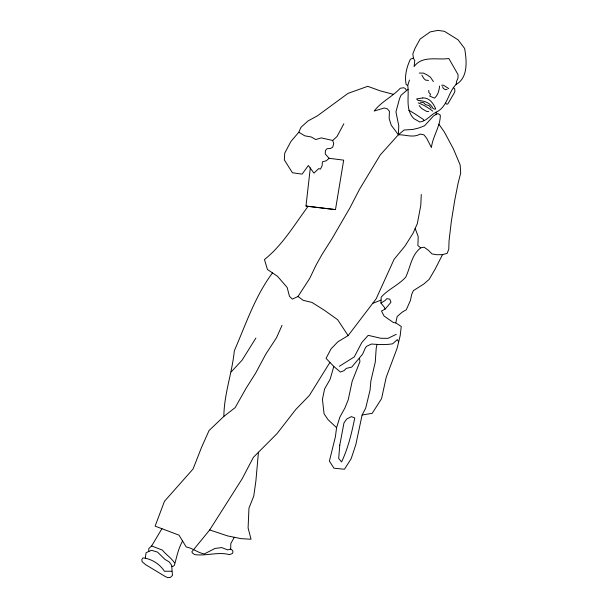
<?xml version="1.0" encoding="UTF-8"?>
<svg xmlns="http://www.w3.org/2000/svg" width="608" height="608" viewBox="0 0 608 608"><rect width="100%" height="100%" fill="white"/><g stroke="black" fill="none" stroke-linecap="round" stroke-linejoin="round"><path stroke-width="0.91" d="M329.924 362.406L309.366 395.466L295.686 409.587L277.043 433.595L253.407 457.307L242.068 478.944L209.699 529.933L191.801 551.844L192.721 553.28L194.758 554.61C206.416 556.198 218.105 551.54 229.611 554.656L232.514 553.371L232.955 552.125L232.666 550.574L230.69 549.077L230.804 543.552L234.285 537.267M436.103 114.471L436.156 112.168C447.762 106.879 447.838 92.576 456.091 84.451C468.411 77.619 466.693 60.367 464.634 48.496L458.06 39.816L444.433 31.312L437.874 30.4L430.251 31.89L420.098 39.049L415.188 47.994L412.84 53.778L413.394 58.186L414.8 60.671L414.101 66.568C422.438 55.146 437.266 60.283 448.833 58.512L458.06 74.64L457.991 78.113L456.676 81.062L456.091 84.451M182.59 541.036C178.25 548.644 176.654 557.217 174.42 565.311L173.136 566.314L171.676 566.39M385.016 309.168L384.271 307.146L380.927 303.012L381.193 297.175C388.254 289.104 398.696 285.091 405.749 277.096C410.468 267.201 411.403 254.874 420.751 247.836L424.088 247.182L428.245 250.177L432.052 253.931L436.582 254.722L442.502 254.661L447.154 253.346L448.78 249.242L449.031 240.905L451.394 221L454.746 200.23L458.136 183.038L460.689 173.181L460.134 164.844L453.408 148.907L444.342 131.982L438.854 124.176M421.276 194.499L420.789 205.352L417.339 223.592L413.007 233.32L405.012 246.027L394.075 259.342L376.2 298.741L348.126 335.616L337.881 341.787L331.094 348.832L326.04 358.363L333.807 366.442L340.374 372.058L344.06 370.637L346.34 368.372L351.751 367.08L362.588 354.175L365.568 347.472L366.92 346.165L371.435 344.029C378.488 344.538 385.685 345.04 392.662 343.786L397.32 339.606L398.658 341.924M428.754 90.379L428.868 92.545L430.434 94.065L429.803 96.193L434.583 98.131C437.958 95.213 439.196 90.334 439.584 86.024M329.156 158.308L326.283 160.755L322.362 161.888L322.156 165.642L320.454 169.085L318.714 168.614L313.941 173.12L308.385 165.49L302.1 174.124L292.448 172.763L284.331 159.904L284.734 153.148L290.89 141.52L298.809 132.225L304.768 135.82L311.326 137.005L315.772 139.551L321.282 137.887L332.682 140.471L333.731 143.602L332.728 147.151L330.524 148.458L327.036 148.709L325.424 150.51L325.257 154.014L329.156 158.308L343.68 160.147L335.479 209.608L308.074 206.363C294.424 224.686 282.576 245.13 264.457 259.548L267.459 269.519L277.529 276.306L287.151 287.447L289.461 296.294L292.372 299.113L298.004 296.484L309.715 278.403L316.038 265.156L322.134 254.296L332.021 238.693L350.124 207.48L359.396 189.498L380.251 154.934L398.392 134.748L398.772 125.78L395.937 111.857L399.502 98.785L400.991 95.281L408.044 89.285M258.446 452.253L255.877 481.126L253.749 496.113L248.961 508.144L248.094 527.972L251.036 539.243L241.064 538.65L227.514 535.891L209.699 529.933M230.69 549.077L227.628 549.89L221.73 547.588L215.027 548.439L204.242 553.956C197.752 552.74 192.736 548.135 186.208 546.949L178.972 535.116L155.116 526.14L164.479 501.273L193.055 469.019L201.438 447.632L209.053 430.525L223.866 416.404C224.033 393.976 232.195 372.955 234.323 350.778C245.868 324.284 255.026 296.263 272.49 272.916M308.074 206.363L305.976 206.044L310.316 167.914M359.45 358.363L359.966 361.555L352.161 381.315L348.209 399.844L344.865 408.09L339.796 417.263L336.581 427.675L335.418 436.658L329.407 461.107L333.952 468.213L344.455 469.232L351.15 458.744L355.817 444.615L362.11 415.006L365.72 408.052L370.052 390.138L370.91 380.79L375.265 362.102L376.215 348.072L377.006 344.66M145.282 558.038L146.095 552.68L151.468 550.308L157.533 552.102L164.897 559.352L169.381 562.058L171.661 565.311L172.467 575.411L170.362 577.448L167.519 577.6L164.95 576.338L145.494 564.589L142.097 561.67L141.854 559.512L142.941 557.878C151.612 558.82 159.646 563.973 164.494 571.277L171.768 571.224M362.11 415.006L372.18 413.341L381.558 398.666L386.217 377.264L397.138 348.194L400.186 335.662L401.265 326.473L395.77 322.894L397.191 316.472L402.154 312.185L406.288 309.753L410.423 300.474L411.692 294.394L413.349 290.677L423.875 283.966L429.126 279.429L435.138 269.146L442.502 254.661M409.473 80.02L407.748 85.47C409.397 96.626 404.951 109.41 413.79 118.56L419.801 122.018C426.732 121.098 430.426 114.904 436.156 112.168M333.807 366.442L330.136 379.24L324.596 388.96L322.43 399.281L324.072 413.828L328.001 419.588L336.581 427.675M298.809 132.225L300.952 127.33L308.058 120.916L317.406 115.847L347.951 93.412L367.711 86.328L380.357 90.888L393.277 94.301M282.021 325.371L276.549 337.668L265.764 354.213L255.618 373.183L245.997 388.398L235.167 407.634L223.866 416.404M343.854 123.774L337.03 136.504L332.682 140.471M161.979 528.588L151.635 545.969L148.778 548.583L148.785 551.494M255.907 338.04L242.068 360.202L231.162 371.929M398.392 134.748L404.084 130.028L412.809 129.458L418.844 127.976L424.604 125.757L433.527 115.908L437.813 113.514L440.314 115.163C440.458 126.312 432.698 136.336 431.422 147.554L426.74 138.328L423.936 134.839L420.181 134.072C413.113 138.153 405.68 134.611 398.392 134.748L391.286 125.286L389.166 118.689L389.416 111.37L387.494 108.916L384.294 107.988L374.14 111.051C381.132 101.855 392.312 96.733 400.284 88.236L403.682 87.772L405.179 88.396L406.615 90.592M339.393 366.267L354.32 356.888L361.768 342.57L368.212 335.342L380.882 338.291L388.033 338.329L396.272 334.324M380.927 303.012L385.062 300.58L386.825 298.65L389.819 299.174L390.974 302.222L385.244 309.046L381.482 311.053L384.096 316.061L393.414 322.544L395.77 322.894M372.56 303.4L381.064 300.094M447.169 89.239L445.694 89.71L444.554 89.224L443.354 88.403L442.48 86.663M413.394 58.186L410.506 59.105C406.737 66.698 404.35 76.106 406.152 84.512L407.748 85.47M428.724 111.446L426.626 111.416L421.777 108.581L419.155 105.564M441.613 85.242L443.513 85.204L448.742 88.593M419.262 73.066L423.495 73.097L426.839 74.776L430.342 77.064L433.405 81.609M305.976 206.044L335.479 209.608M428.496 80.446L425.577 80.112L423.951 78.614L421.846 75.172M420.174 102.121L423.7 102.714L425.463 104.652L429.066 105.541L431.209 108.277M418.251 102.866C423.411 104.796 428.29 107.692 432.698 111.12M151.635 545.969L162.351 550.096C166.06 554.663 171.205 557.848 174.526 562.833M408.781 110.268C413.949 112.951 418.547 116.364 423.464 119.48L423.738 120.582M298.004 296.484L303.149 300.299L312.01 302.45L324.55 310.376L337.653 319.709L348.126 335.616M420.751 247.836L417.878 245.617L418.228 236.611L415.173 228.456M445.489 103.14L446.728 104.188L447.83 103.93L454.07 93.229L454.921 91.314L454.662 88.738L453.484 87.704M339.781 445.102L338.686 458.485L341.582 461.928C348.186 447.967 351.713 432.972 354.768 417.962L351.371 416.624L346.697 419.041L343.968 422.932L339.781 445.102M422.727 97.941L416.594 98.937L418.03 100.426C423.936 100.791 430.259 102.501 432.949 108.391L434.302 109.098L435.731 109.03C433.496 103.52 429.438 97.508 422.727 97.941"/></g></svg>
